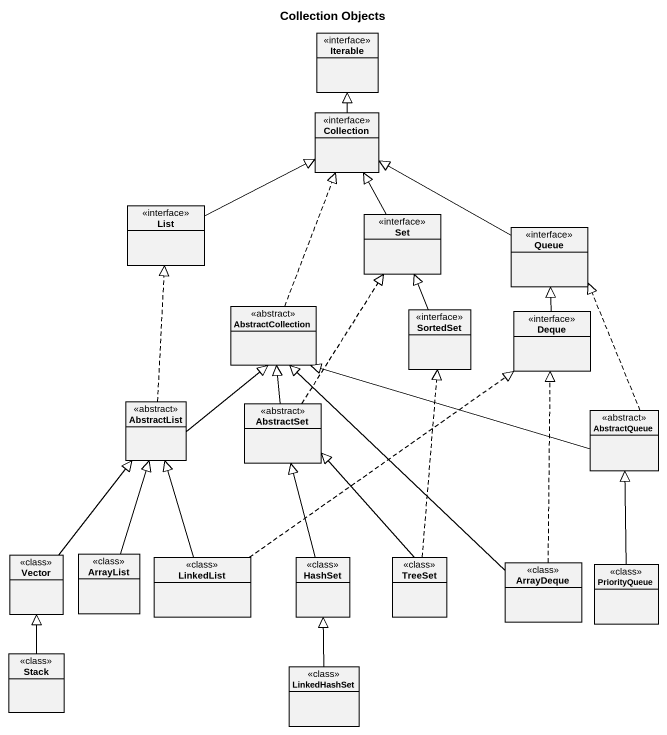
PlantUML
@startuml
title Collection Objects
hide circle
hide empty members
class Iterable <<interface>>
class Collection <<interface>>
class List <<interface>>
class "Set" as Set_ <<interface>>
class "Queue" as Queue_ <<interface>>
class AbstractCollection <<abstract>>
class SortedSet <<interface>>
class Deque <<interface>>
class AbstractList <<abstract>>
class AbstractSet <<abstract>>
class AbstractQueue <<abstract>>
class Vector <<class>>
class ArrayList <<class>>
class LinkedList <<class>>
class HashSet <<class>>
class TreeSet <<class>>
class ArrayDeque <<class>>
class PriorityQueue <<class>>
class "Stack" as Stack_ <<class>>
class LinkedHashSet <<class>>
Collection -up-|> Iterable
List -right-|> Collection
Set_ -up-|> Collection
Queue_ -left-|> Collection
AbstractCollection .up.|> Collection
SortedSet -up-|> Set_
Deque -up-|> Queue_
AbstractList .up.|> List
AbstractList -up-|> AbstractCollection
AbstractSet .up.|> Set_
AbstractSet -up-|> AbstractCollection
AbstractQueue .up.|> Queue_
AbstractQueue -left-|> AbstractCollection
Vector -up-|> AbstractList
ArrayList -up-|> AbstractList
LinkedList .up.|> Deque
LinkedList -up-|> AbstractList
HashSet -up-|> AbstractSet
TreeSet .up.|> SortedSet
TreeSet -up-|> AbstractSet
ArrayDeque -up-|> AbstractCollection
ArrayDeque .up.|> Deque
PriorityQueue -up-|> AbstractQueue
Stack_ -up-|> Vector
LinkedHashSet -up-|> HashSet
@enduml
